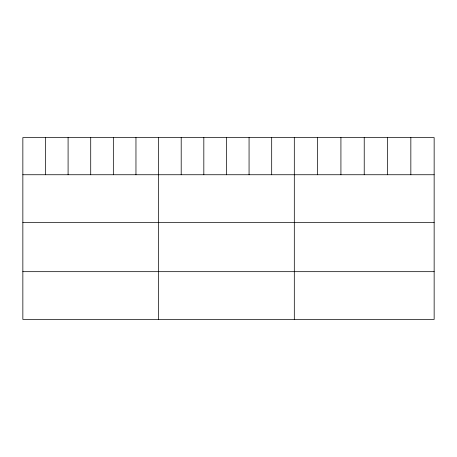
<?xml version="1.0" encoding="UTF-8"?>
<svg xmlns="http://www.w3.org/2000/svg" width="457" height="457" viewBox="0 0 457 457"><rect width="100%" height="100%" fill="white"/><g stroke="black" fill="none" stroke-linecap="round" stroke-linejoin="round"><path stroke-width="0.69" d="M434.15 174.74L434.15 319.42L22.85 319.42L22.85 137.58L434.15 137.58L434.15 174.74L22.85 174.74M22.85 222.485L434.15 222.485M22.85 271.675L434.15 271.675M410.843 137.58L410.843 174.74M387.536 137.58L387.536 174.74M364.229 137.58L364.229 174.74M340.922 137.58L340.922 174.74M317.615 137.58L317.615 174.74M294.308 137.58L294.308 319.42M271.687 137.58L271.687 174.74M249.065 137.58L249.065 174.74M226.444 137.58L226.444 174.74M203.822 137.58L203.822 174.74M181.201 137.58L181.201 174.74M158.579 137.58L158.579 319.42M135.958 137.58L135.958 174.74M113.336 137.58L113.336 174.74M90.715 137.58L90.715 174.74M68.093 137.58L68.093 174.74M45.471 137.58L45.471 174.74"/></g></svg>
